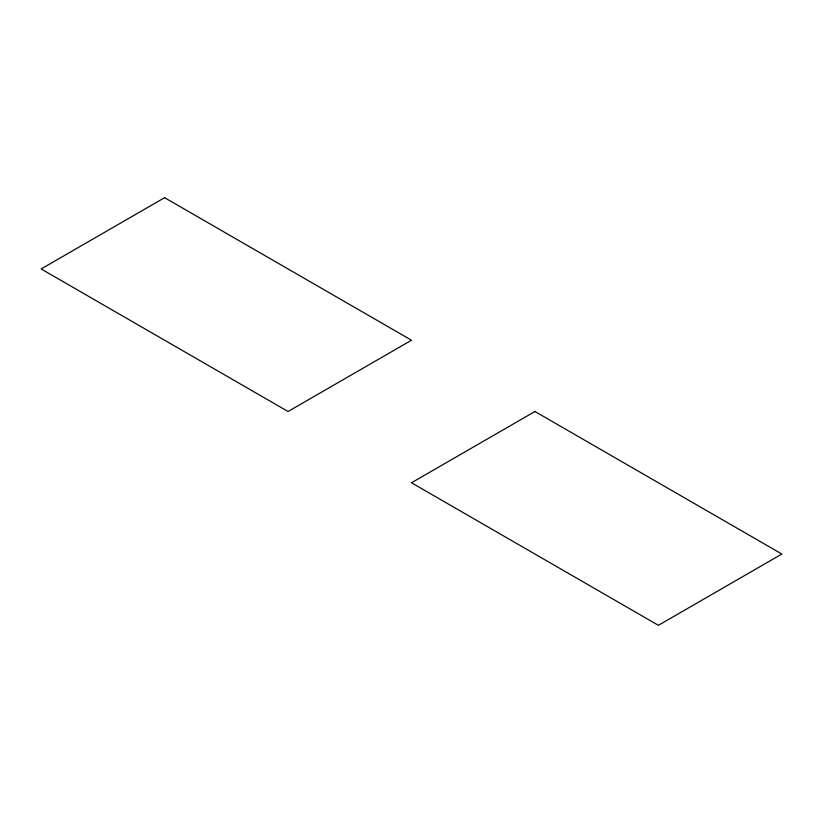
<?xml version="1.0" encoding="UTF-8"?>
<svg xmlns="http://www.w3.org/2000/svg" width="823" height="823" viewBox="0 0 823 823"><rect width="100%" height="100%" fill="white"/><g stroke="black" fill="none" stroke-linecap="round" stroke-linejoin="round"><path stroke-width="1.23" d="M164.6 197.685L41.15 268.956L288.05 411.5L411.5 340.228L164.6 197.685M534.95 411.5L411.5 482.772L658.4 625.315L781.85 554.044L534.95 411.5"/></g></svg>
